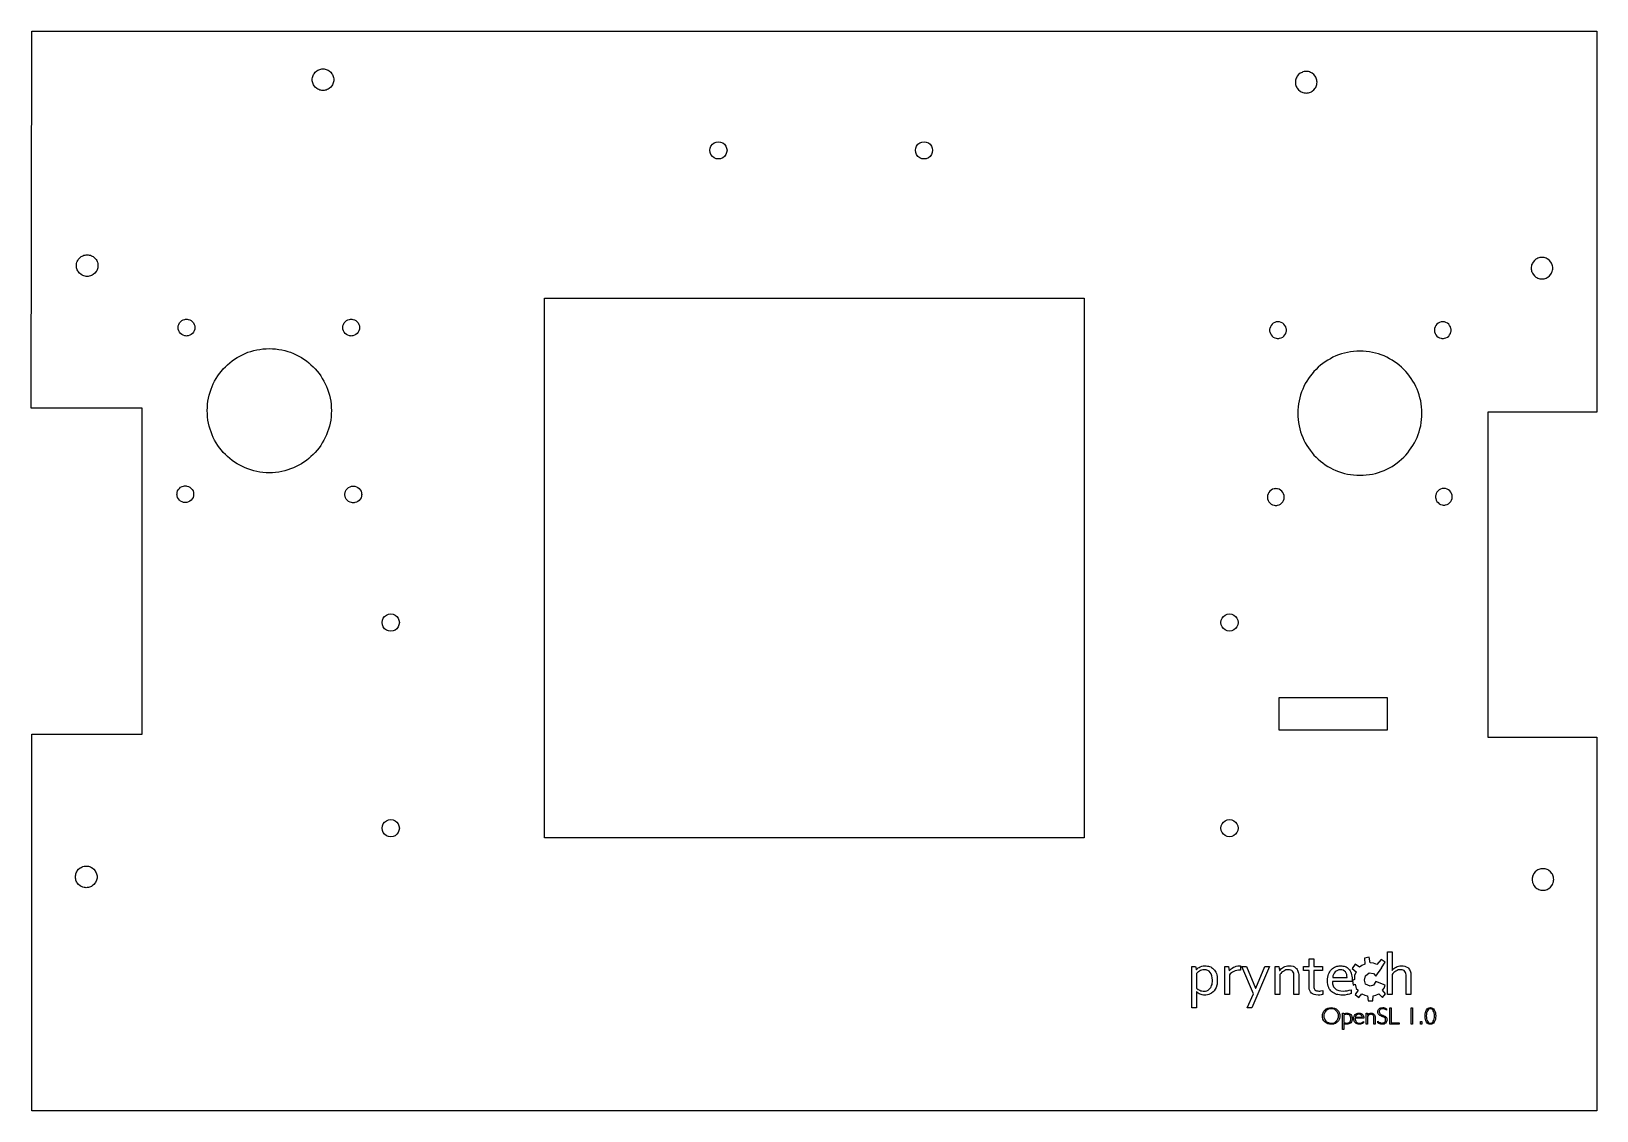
# Model space of a CAD drawing. Extents: x 0 to 290, y 0 to 200.
import ezdxf

# ---------------------------------------------------------------- set-up
doc = ezdxf.new("R2010")
doc.units = 0
doc.header["$MEASUREMENT"] = 0
doc.layers.add('LAY001', color=7, linetype='CONTINUOUS')
doc.layers.add('LAY002', color=1, linetype='CONTINUOUS')

msp = doc.modelspace()

# ---------------------------------------------------------------- linework, layer by layer
at = {"layer": 'LAY001', "color": 7}
for points in [[(0.075, 199.975), (290.075, 199.975), (290.075, 129.425), (269.925, 129.425), (269.925, 69.225), (290.075, 69.225), (290.075, 0), (0.075, 0), (0.075, 69.75), (20.55, 69.75), (20.55, 130.175), (0, 130.175)], [(56.05, 191), (56.05, 190.8), (56, 190.6), (55.95, 190.4), (55.9, 190.225), (55.8, 190.05), (55.7, 189.9), (55.475, 189.6), (55.175, 189.35), (55, 189.25), (54.825, 189.175), (54.65, 189.1), (54.45, 189.05), (54.25, 189.025), (54.05, 189), (53.85, 189.025), (53.65, 189.05), (53.45, 189.1), (53.275, 189.175), (53.1, 189.25), (52.925, 189.35), (52.625, 189.6), (52.4, 189.9), (52.3, 190.05), (52.2, 190.225), (52.15, 190.4), (52.1, 190.6), (52.05, 190.8), (52.05, 191), (52.05, 191.2), (52.1, 191.4), (52.15, 191.6), (52.2, 191.775), (52.3, 191.95), (52.4, 192.125), (52.625, 192.425), (52.925, 192.675), (53.1, 192.775), (53.275, 192.85), (53.45, 192.925), (53.65, 192.975), (53.85, 193), (54.05, 193), (54.25, 193), (54.45, 192.975), (54.65, 192.925), (54.825, 192.85), (55, 192.775), (55.175, 192.675), (55.475, 192.425), (55.7, 192.125), (55.8, 191.95), (55.9, 191.775), (55.95, 191.6), (56, 191.4), (56.05, 191.2)], [(236.25, 188.525), (236.45, 188.55), (236.65, 188.575), (236.85, 188.625), (237.025, 188.7), (237.2, 188.775), (237.375, 188.875), (237.65, 189.125), (237.9, 189.425), (238, 189.575), (238.1, 189.75), (238.15, 189.925), (238.2, 190.125), (238.225, 190.325), (238.25, 190.525), (238.225, 190.725), (238.2, 190.925), (238.15, 191.125), (238.1, 191.3), (238, 191.475), (237.9, 191.65), (237.65, 191.95), (237.375, 192.2), (237.2, 192.3), (237.025, 192.375), (236.85, 192.45), (236.65, 192.5), (236.45, 192.525), (236.25, 192.525), (236.05, 192.525), (235.85, 192.5), (235.65, 192.45), (235.475, 192.375), (235.3, 192.3), (235.125, 192.2), (234.825, 191.95), (234.6, 191.65), (234.5, 191.475), (234.4, 191.3), (234.325, 191.125), (234.275, 190.925), (234.25, 190.725), (234.25, 190.525), (234.25, 190.325), (234.275, 190.125), (234.325, 189.925), (234.4, 189.75), (234.5, 189.575), (234.6, 189.425), (234.825, 189.125), (235.125, 188.875), (235.3, 188.775), (235.475, 188.7), (235.65, 188.625), (235.85, 188.575), (236.05, 188.55)], [(128.925, 177.925), (128.85, 177.5), (128.7, 177.125), (128.45, 176.8), (128.125, 176.55), (127.725, 176.375), (127.325, 176.325), (126.925, 176.375), (126.525, 176.55), (126.2, 176.8), (125.95, 177.125), (125.8, 177.5), (125.75, 177.925), (125.8, 178.325), (125.95, 178.7), (126.2, 179.05), (126.525, 179.3), (126.925, 179.45), (127.325, 179.5), (127.725, 179.45), (128.125, 179.3), (128.45, 179.05), (128.7, 178.7), (128.85, 178.325)], [(166.55, 179.05), (166.8, 178.7), (166.95, 178.325), (167.025, 177.925), (166.95, 177.5), (166.8, 177.125), (166.55, 176.8), (166.225, 176.55), (165.825, 176.375), (165.425, 176.325), (165.025, 176.375), (164.625, 176.55), (164.3, 176.8), (164.05, 177.125), (163.9, 177.5), (163.85, 177.925), (163.9, 178.325), (164.05, 178.7), (164.3, 179.05), (164.625, 179.3), (165.025, 179.45), (165.425, 179.5), (165.825, 179.45), (166.225, 179.3)], [(10.35, 158.575), (10.55, 158.55), (10.75, 158.525), (10.95, 158.475), (11.125, 158.4), (11.3, 158.325), (11.475, 158.225), (11.775, 157.975), (12.025, 157.675), (12.125, 157.525), (12.2, 157.35), (12.275, 157.175), (12.325, 156.975), (12.35, 156.775), (12.35, 156.575), (12.35, 156.375), (12.325, 156.175), (12.275, 155.975), (12.2, 155.8), (12.125, 155.625), (12.025, 155.45), (11.775, 155.15), (11.475, 154.9), (11.3, 154.8), (11.125, 154.725), (10.95, 154.65), (10.75, 154.6), (10.55, 154.575), (10.35, 154.575), (10.15, 154.575), (9.95, 154.6), (9.75, 154.65), (9.575, 154.725), (9.4, 154.8), (9.25, 154.9), (8.95, 155.15), (8.7, 155.45), (8.6, 155.625), (8.525, 155.8), (8.45, 155.975), (8.4, 156.175), (8.375, 156.375), (8.35, 156.575), (8.375, 156.775), (8.4, 156.975), (8.45, 157.175), (8.525, 157.35), (8.6, 157.525), (8.7, 157.675), (8.95, 157.975), (9.25, 158.225), (9.4, 158.325), (9.575, 158.4), (9.75, 158.475), (9.95, 158.525), (10.15, 158.55)], [(277.95, 156.1), (277.95, 155.9), (277.975, 155.7), (278.025, 155.5), (278.1, 155.325), (278.175, 155.15), (278.275, 154.975), (278.525, 154.675), (278.825, 154.45), (278.975, 154.35), (279.15, 154.25), (279.35, 154.175), (279.525, 154.125), (279.725, 154.1), (279.95, 154.1), (280.15, 154.1), (280.35, 154.125), (280.525, 154.175), (280.725, 154.25), (280.9, 154.35), (281.05, 154.45), (281.35, 154.675), (281.6, 154.975), (281.7, 155.15), (281.775, 155.325), (281.85, 155.5), (281.9, 155.7), (281.925, 155.9), (281.95, 156.1), (281.925, 156.3), (281.9, 156.5), (281.85, 156.7), (281.775, 156.875), (281.7, 157.05), (281.6, 157.225), (281.35, 157.5), (281.05, 157.75), (280.9, 157.85), (280.725, 157.95), (280.525, 158), (280.35, 158.05), (280.15, 158.075), (279.95, 158.1), (279.725, 158.075), (279.525, 158.05), (279.35, 158), (279.15, 157.95), (278.975, 157.85), (278.825, 157.75), (278.525, 157.5), (278.275, 157.225), (278.175, 157.05), (278.1, 156.875), (278.025, 156.7), (277.975, 156.5), (277.95, 156.3)], [(95.1, 50.525), (95.1, 150.525), (195.1, 150.525), (195.1, 50.525)], [(27.2, 145.075), (27.2, 145.25), (27.225, 145.4), (27.325, 145.675), (27.45, 145.95), (27.65, 146.175), (27.875, 146.375), (28.15, 146.5), (28.425, 146.6), (28.6, 146.625), (28.75, 146.625), (28.9, 146.625), (29.05, 146.6), (29.35, 146.5), (29.625, 146.375), (29.85, 146.175), (30.025, 145.95), (30.175, 145.675), (30.275, 145.4), (30.3, 145.25), (30.3, 145.075), (30.3, 144.925), (30.275, 144.775), (30.175, 144.475), (30.025, 144.225), (29.85, 143.975), (29.625, 143.8), (29.35, 143.65), (29.05, 143.575), (28.9, 143.55), (28.75, 143.525), (28.6, 143.55), (28.425, 143.575), (28.15, 143.65), (27.875, 143.8), (27.65, 143.975), (27.45, 144.225), (27.325, 144.475), (27.225, 144.775), (27.2, 144.925)], [(57.725, 145.075), (57.725, 145.25), (57.75, 145.4), (57.85, 145.675), (58, 145.95), (58.175, 146.175), (58.4, 146.375), (58.675, 146.5), (58.95, 146.6), (59.125, 146.625), (59.275, 146.625), (59.425, 146.625), (59.575, 146.6), (59.875, 146.5), (60.15, 146.375), (60.375, 146.175), (60.55, 145.95), (60.7, 145.675), (60.8, 145.4), (60.825, 145.25), (60.825, 145.075), (60.825, 144.925), (60.8, 144.775), (60.7, 144.475), (60.55, 144.225), (60.375, 143.975), (60.15, 143.8), (59.875, 143.65), (59.575, 143.575), (59.425, 143.55), (59.275, 143.525), (59.125, 143.55), (58.95, 143.575), (58.675, 143.65), (58.4, 143.8), (58.175, 143.975), (58, 144.225), (57.85, 144.475), (57.75, 144.775), (57.725, 144.925)], [(232.575, 144.6), (232.575, 144.775), (232.55, 144.925), (232.45, 145.2), (232.3, 145.475), (232.125, 145.7), (231.9, 145.9), (231.625, 146.025), (231.325, 146.125), (231.175, 146.15), (231.025, 146.15), (230.875, 146.15), (230.7, 146.125), (230.425, 146.025), (230.15, 145.9), (229.925, 145.7), (229.75, 145.475), (229.6, 145.2), (229.5, 144.925), (229.475, 144.775), (229.475, 144.6), (229.475, 144.45), (229.5, 144.3), (229.6, 144), (229.75, 143.75), (229.925, 143.525), (230.15, 143.325), (230.425, 143.175), (230.7, 143.1), (230.875, 143.075), (231.025, 143.05), (231.175, 143.075), (231.325, 143.1), (231.625, 143.175), (231.9, 143.325), (232.125, 143.525), (232.3, 143.75), (232.45, 144), (232.55, 144.3), (232.575, 144.45)], [(261.55, 143.05), (261.7, 143.075), (261.85, 143.1), (262.15, 143.175), (262.425, 143.325), (262.65, 143.525), (262.825, 143.75), (262.975, 144), (263.075, 144.3), (263.1, 144.45), (263.1, 144.6), (263.1, 144.775), (263.075, 144.925), (262.975, 145.2), (262.825, 145.475), (262.65, 145.7), (262.425, 145.9), (262.15, 146.025), (261.85, 146.125), (261.7, 146.15), (261.55, 146.15), (261.4, 146.15), (261.225, 146.125), (260.95, 146.025), (260.675, 145.9), (260.45, 145.7), (260.275, 145.475), (260.125, 145.2), (260.025, 144.925), (260, 144.775), (260, 144.6), (260, 144.45), (260.025, 144.3), (260.125, 144), (260.275, 143.75), (260.45, 143.525), (260.675, 143.325), (260.95, 143.175), (261.225, 143.1), (261.4, 143.075)], [(32.6, 129.7), (32.625, 130.275), (32.65, 130.875), (32.725, 131.45), (32.825, 132), (32.95, 132.575), (33.125, 133.1), (33.3, 133.65), (33.5, 134.175), (33.725, 134.675), (33.975, 135.175), (34.275, 135.65), (34.575, 136.125), (34.875, 136.575), (35.225, 137), (35.575, 137.425), (35.975, 137.825), (36.375, 138.2), (36.775, 138.575), (37.225, 138.9), (37.675, 139.225), (38.125, 139.525), (38.625, 139.8), (39.125, 140.05), (39.625, 140.3), (40.15, 140.5), (40.675, 140.675), (41.225, 140.825), (41.775, 140.95), (42.35, 141.05), (42.925, 141.125), (43.5, 141.175), (44.1, 141.2), (44.7, 141.175), (45.275, 141.125), (45.85, 141.05), (46.425, 140.95), (46.975, 140.825), (47.525, 140.675), (48.05, 140.5), (48.575, 140.3), (49.075, 140.05), (49.575, 139.8), (50.075, 139.525), (50.525, 139.225), (50.975, 138.9), (51.425, 138.575), (51.825, 138.2), (52.225, 137.825), (52.625, 137.425), (52.975, 137), (53.325, 136.575), (53.625, 136.125), (53.925, 135.65), (54.225, 135.175), (54.475, 134.675), (54.7, 134.175), (54.9, 133.65), (55.075, 133.1), (55.25, 132.575), (55.375, 132), (55.475, 131.45), (55.55, 130.875), (55.575, 130.275), (55.6, 129.7), (55.575, 129.1), (55.55, 128.525), (55.475, 127.95), (55.375, 127.375), (55.25, 126.825), (55.075, 126.275), (54.9, 125.75), (54.7, 125.225), (54.475, 124.7), (54.225, 124.2), (53.925, 123.725), (53.625, 123.25), (53.325, 122.8), (52.975, 122.375), (52.625, 121.95), (52.225, 121.55), (51.825, 121.175), (51.425, 120.825), (50.975, 120.475), (50.525, 120.15), (50.075, 119.85), (49.575, 119.575), (49.075, 119.325), (48.575, 119.1), (48.05, 118.9), (47.525, 118.7), (46.975, 118.55), (46.425, 118.425), (45.85, 118.325), (45.275, 118.25), (44.7, 118.2), (44.1, 118.2), (43.5, 118.2), (42.925, 118.25), (42.35, 118.325), (41.775, 118.425), (41.225, 118.55), (40.675, 118.7), (40.15, 118.9), (39.625, 119.1), (39.125, 119.325), (38.625, 119.575), (38.125, 119.85), (37.675, 120.15), (37.225, 120.475), (36.775, 120.825), (36.375, 121.175), (35.975, 121.55), (35.575, 121.95), (35.225, 122.375), (34.875, 122.8), (34.575, 123.25), (34.275, 123.725), (33.975, 124.2), (33.725, 124.7), (33.5, 125.225), (33.3, 125.75), (33.125, 126.275), (32.95, 126.825), (32.825, 127.375), (32.725, 127.95), (32.65, 128.525), (32.625, 129.1)], [(246.2, 117.725), (246.8, 117.725), (247.375, 117.775), (247.95, 117.85), (248.525, 117.95), (249.075, 118.075), (249.625, 118.225), (250.15, 118.425), (250.675, 118.625), (251.175, 118.85), (251.675, 119.1), (252.15, 119.375), (252.625, 119.675), (253.075, 120), (253.5, 120.35), (253.925, 120.7), (254.325, 121.075), (254.7, 121.475), (255.075, 121.9), (255.4, 122.35), (255.725, 122.8), (256.025, 123.25), (256.3, 123.725), (256.55, 124.225), (256.8, 124.75), (257, 125.275), (257.175, 125.8), (257.325, 126.35), (257.475, 126.9), (257.575, 127.475), (257.625, 128.05), (257.675, 128.625), (257.7, 129.225), (257.675, 129.8), (257.625, 130.4), (257.575, 130.975), (257.475, 131.525), (257.325, 132.1), (257.175, 132.65), (257, 133.175), (256.8, 133.7), (256.55, 134.2), (256.3, 134.7), (256.025, 135.175), (255.725, 135.65), (255.4, 136.1), (255.075, 136.525), (254.7, 136.95), (254.325, 137.35), (253.925, 137.725), (253.5, 138.1), (253.075, 138.425), (252.625, 138.75), (252.15, 139.05), (251.675, 139.325), (251.175, 139.575), (250.675, 139.825), (250.15, 140.025), (249.625, 140.2), (249.075, 140.35), (248.525, 140.475), (247.95, 140.575), (247.375, 140.65), (246.8, 140.7), (246.2, 140.725), (245.6, 140.7), (245.025, 140.65), (244.45, 140.575), (243.875, 140.475), (243.325, 140.35), (242.775, 140.2), (242.25, 140.025), (241.725, 139.825), (241.2, 139.575), (240.725, 139.325), (240.225, 139.05), (239.775, 138.75), (239.325, 138.425), (238.875, 138.1), (238.45, 137.725), (238.075, 137.35), (237.675, 136.95), (237.325, 136.525), (236.975, 136.1), (236.65, 135.65), (236.35, 135.175), (236.075, 134.7), (235.825, 134.2), (235.6, 133.7), (235.4, 133.175), (235.2, 132.65), (235.05, 132.1), (234.925, 131.525), (234.825, 130.975), (234.75, 130.4), (234.7, 129.8), (234.7, 129.225), (234.7, 128.625), (234.75, 128.05), (234.825, 127.475), (234.925, 126.9), (235.05, 126.35), (235.2, 125.8), (235.4, 125.275), (235.6, 124.75), (235.825, 124.225), (236.075, 123.725), (236.35, 123.25), (236.65, 122.8), (236.975, 122.35), (237.325, 121.9), (237.675, 121.475), (238.075, 121.075), (238.45, 120.7), (238.875, 120.35), (239.325, 120), (239.775, 119.675), (240.225, 119.375), (240.725, 119.1), (241.2, 118.85), (241.725, 118.625), (242.25, 118.425), (242.775, 118.225), (243.325, 118.075), (243.875, 117.95), (244.45, 117.85), (245.025, 117.775), (245.6, 117.725)], [(30.075, 114.225), (30.075, 114.05), (30.05, 113.9), (29.975, 113.6), (29.825, 113.35), (29.625, 113.125), (29.4, 112.925), (29.15, 112.775), (28.85, 112.7), (28.7, 112.675), (28.525, 112.675), (28.375, 112.675), (28.225, 112.7), (27.925, 112.775), (27.675, 112.925), (27.45, 113.125), (27.25, 113.35), (27.1, 113.6), (27.025, 113.9), (27, 114.05), (26.975, 114.225), (27, 114.375), (27.025, 114.525), (27.1, 114.825), (27.25, 115.075), (27.45, 115.3), (27.675, 115.5), (27.925, 115.65), (28.225, 115.725), (28.375, 115.75), (28.525, 115.775), (28.7, 115.75), (28.85, 115.725), (29.15, 115.65), (29.4, 115.5), (29.625, 115.3), (29.825, 115.075), (29.975, 114.825), (30.05, 114.525), (30.075, 114.375)], [(59.675, 115.7), (59.825, 115.7), (59.975, 115.675), (60.275, 115.6), (60.525, 115.45), (60.775, 115.25), (60.95, 115.025), (61.1, 114.775), (61.175, 114.475), (61.2, 114.325), (61.225, 114.15), (61.2, 114), (61.175, 113.85), (61.1, 113.55), (60.95, 113.3), (60.775, 113.075), (60.525, 112.875), (60.275, 112.725), (59.975, 112.65), (59.825, 112.625), (59.675, 112.6), (59.5, 112.625), (59.35, 112.65), (59.075, 112.725), (58.8, 112.875), (58.575, 113.075), (58.375, 113.3), (58.25, 113.55), (58.15, 113.85), (58.125, 114), (58.125, 114.15), (58.125, 114.325), (58.15, 114.475), (58.25, 114.775), (58.375, 115.025), (58.575, 115.25), (58.8, 115.45), (59.075, 115.6), (59.35, 115.675), (59.5, 115.7)], [(230.625, 115.25), (230.475, 115.225), (230.325, 115.2), (230.025, 115.125), (229.75, 114.975), (229.525, 114.775), (229.35, 114.55), (229.2, 114.3), (229.1, 114), (229.075, 113.85), (229.075, 113.7), (229.075, 113.525), (229.1, 113.375), (229.2, 113.075), (229.35, 112.825), (229.525, 112.6), (229.75, 112.4), (230.025, 112.25), (230.325, 112.175), (230.475, 112.15), (230.625, 112.15), (230.775, 112.15), (230.95, 112.175), (231.225, 112.25), (231.5, 112.4), (231.725, 112.6), (231.925, 112.825), (232.05, 113.075), (232.15, 113.375), (232.175, 113.525), (232.175, 113.7), (232.175, 113.85), (232.15, 114), (232.05, 114.3), (231.925, 114.55), (231.725, 114.775), (231.5, 114.975), (231.225, 115.125), (230.95, 115.2), (230.775, 115.225)], [(261.75, 112.2), (261.925, 112.2), (262.075, 112.225), (262.375, 112.325), (262.625, 112.45), (262.85, 112.65), (263.05, 112.875), (263.175, 113.125), (263.275, 113.425), (263.3, 113.575), (263.3, 113.75), (263.3, 113.9), (263.275, 114.05), (263.175, 114.35), (263.05, 114.6), (262.85, 114.825), (262.625, 115.025), (262.375, 115.175), (262.075, 115.25), (261.925, 115.275), (261.75, 115.3), (261.6, 115.275), (261.45, 115.25), (261.15, 115.175), (260.9, 115.025), (260.675, 114.825), (260.475, 114.6), (260.325, 114.35), (260.25, 114.05), (260.225, 113.9), (260.2, 113.75), (260.225, 113.575), (260.25, 113.425), (260.325, 113.125), (260.475, 112.875), (260.675, 112.65), (260.9, 112.45), (261.15, 112.325), (261.45, 112.225), (261.6, 112.2)], [(65.475, 91.55), (65.8, 91.8), (66.2, 91.975), (66.6, 92.025), (67.025, 91.975), (67.4, 91.8), (67.725, 91.55), (67.975, 91.225), (68.125, 90.85), (68.2, 90.425), (68.125, 90.025), (67.975, 89.65), (67.725, 89.3), (67.4, 89.05), (67.025, 88.9), (66.6, 88.85), (66.2, 88.9), (65.8, 89.05), (65.475, 89.3), (65.225, 89.65), (65.075, 90.025), (65.025, 90.425), (65.075, 90.85), (65.225, 91.225)], [(220.9, 91.55), (221.25, 91.825), (221.625, 91.975), (222.025, 92.025), (222.45, 91.975), (222.825, 91.825), (223.15, 91.55), (223.4, 91.225), (223.575, 90.85), (223.625, 90.45), (223.575, 90.025), (223.4, 89.65), (223.15, 89.325), (222.825, 89.075), (222.45, 88.9), (222.025, 88.85), (221.625, 88.9), (221.25, 89.075), (220.9, 89.325), (220.65, 89.65), (220.5, 90.025), (220.45, 90.45), (220.5, 90.85), (220.65, 91.225)], [(231.25, 76.525), (251.25, 76.525), (251.25, 70.525), (231.25, 70.525)], [(66.6, 53.925), (67.025, 53.875), (67.4, 53.7), (67.725, 53.45), (67.975, 53.125), (68.125, 52.75), (68.2, 52.325), (68.125, 51.925), (67.975, 51.55), (67.725, 51.2), (67.4, 50.95), (67.025, 50.8), (66.6, 50.75), (66.2, 50.8), (65.8, 50.95), (65.475, 51.2), (65.225, 51.55), (65.075, 51.925), (65.025, 52.325), (65.075, 52.75), (65.225, 53.125), (65.475, 53.45), (65.8, 53.7), (66.2, 53.875)], [(222.025, 53.925), (222.45, 53.875), (222.825, 53.725), (223.15, 53.45), (223.4, 53.125), (223.575, 52.75), (223.625, 52.35), (223.575, 51.925), (223.4, 51.55), (223.15, 51.225), (222.825, 50.975), (222.45, 50.8), (222.025, 50.75), (221.625, 50.8), (221.25, 50.975), (220.9, 51.225), (220.65, 51.55), (220.5, 51.925), (220.45, 52.35), (220.5, 52.75), (220.65, 53.125), (220.9, 53.45), (221.25, 53.725), (221.625, 53.875)], [(10.175, 45.3), (10.375, 45.3), (10.575, 45.275), (10.775, 45.225), (10.95, 45.15), (11.125, 45.075), (11.3, 44.975), (11.6, 44.725), (11.825, 44.425), (11.925, 44.25), (12.025, 44.075), (12.1, 43.9), (12.15, 43.7), (12.175, 43.525), (12.175, 43.3), (12.175, 43.1), (12.15, 42.9), (12.1, 42.725), (12.025, 42.525), (11.925, 42.35), (11.825, 42.2), (11.6, 41.9), (11.3, 41.65), (11.125, 41.55), (10.95, 41.475), (10.775, 41.4), (10.575, 41.35), (10.375, 41.325), (10.175, 41.3), (9.975, 41.325), (9.775, 41.35), (9.575, 41.4), (9.4, 41.475), (9.225, 41.55), (9.05, 41.65), (8.775, 41.9), (8.525, 42.2), (8.425, 42.35), (8.325, 42.525), (8.275, 42.725), (8.225, 42.9), (8.2, 43.1), (8.175, 43.3), (8.2, 43.525), (8.225, 43.7), (8.275, 43.9), (8.325, 44.075), (8.425, 44.25), (8.525, 44.425), (8.775, 44.725), (9.05, 44.975), (9.225, 45.075), (9.4, 45.15), (9.575, 45.225), (9.775, 45.275), (9.975, 45.3)], [(280.125, 40.825), (280.325, 40.85), (280.525, 40.875), (280.7, 40.925), (280.9, 41), (281.075, 41.075), (281.225, 41.175), (281.525, 41.425), (281.775, 41.725), (281.875, 41.875), (281.95, 42.05), (282.025, 42.25), (282.075, 42.425), (282.1, 42.625), (282.125, 42.825), (282.1, 43.05), (282.075, 43.25), (282.025, 43.425), (281.95, 43.625), (281.875, 43.8), (281.775, 43.95), (281.525, 44.25), (281.225, 44.5), (281.075, 44.6), (280.9, 44.675), (280.7, 44.75), (280.525, 44.8), (280.325, 44.825), (280.125, 44.825), (279.9, 44.825), (279.725, 44.8), (279.525, 44.75), (279.35, 44.675), (279.175, 44.6), (279, 44.5), (278.7, 44.25), (278.45, 43.95), (278.35, 43.8), (278.275, 43.625), (278.2, 43.425), (278.15, 43.25), (278.125, 43.05), (278.125, 42.825), (278.125, 42.625), (278.15, 42.425), (278.2, 42.25), (278.275, 42.05), (278.35, 41.875), (278.45, 41.725), (278.7, 41.425), (279, 41.175), (279.175, 41.075), (279.35, 41), (279.525, 40.925), (279.725, 40.875), (279.9, 40.85)]]:
    msp.add_lwpolyline(points, close=True, dxfattribs=at)
at = {"layer": 'LAY002', "color": 1}
for points in [[(252.15, 21.55), (251.3, 21.55), (251.3, 29.425), (252.15, 29.425), (252.15, 26), (252.175, 26), (252.325, 26.175), (252.5, 26.35), (252.7, 26.475), (252.9, 26.6), (253.125, 26.7), (253.375, 26.775), (253.625, 26.825), (253.9, 26.85), (254.225, 26.825), (254.525, 26.775), (254.675, 26.725), (254.8, 26.65), (255.075, 26.5), (255.2, 26.375), (255.3, 26.25), (255.4, 26.1), (255.5, 25.925), (255.575, 25.725), (255.625, 25.525), (255.65, 25.275), (255.65, 25), (255.65, 21.55), (254.8, 21.55), (254.8, 24.875), (254.775, 25.15), (254.725, 25.425), (254.65, 25.625), (254.55, 25.8), (254.4, 25.95), (254.225, 26.05), (254, 26.1), (253.75, 26.125), (253.525, 26.1), (253.3, 26.075), (253.075, 26), (252.875, 25.875), (252.675, 25.75), (252.5, 25.6), (252.325, 25.425), (252.15, 25.225)], [(215.9, 26.125), (215.925, 26.125), (216, 26.225), (216.1, 26.325), (216.25, 26.45), (216.425, 26.55), (216.625, 26.675), (216.875, 26.75), (217.175, 26.825), (217.475, 26.85), (217.7, 26.825), (217.925, 26.8), (218.125, 26.775), (218.35, 26.7), (218.55, 26.625), (218.725, 26.5), (218.9, 26.375), (219.075, 26.225), (219.225, 26.05), (219.375, 25.875), (219.475, 25.65), (219.6, 25.4), (219.675, 25.15), (219.725, 24.85), (219.775, 24.525), (219.775, 24.2), (219.775, 23.925), (219.75, 23.675), (219.725, 23.45), (219.675, 23.225), (219.55, 22.85), (219.375, 22.5), (219.2, 22.225), (218.975, 22), (218.725, 21.8), (218.475, 21.65), (218.2, 21.55), (217.95, 21.475), (217.675, 21.425), (217.45, 21.425), (217.2, 21.425), (216.975, 21.45), (216.775, 21.5), (216.6, 21.575), (216.425, 21.65), (216.25, 21.75), (216.1, 21.875), (215.95, 22.025), (215.925, 22.025), (215.925, 19.025), (215.075, 19.025), (215.075, 26.7), (215.725, 26.7)], [(215.925, 25.425), (215.925, 22.725), (216.225, 22.475), (216.55, 22.3), (216.75, 22.225), (216.925, 22.175), (217.125, 22.15), (217.325, 22.125), (217.575, 22.15), (217.825, 22.225), (217.975, 22.275), (218.1, 22.35), (218.225, 22.425), (218.35, 22.55), (218.45, 22.675), (218.55, 22.825), (218.65, 22.975), (218.725, 23.175), (218.8, 23.375), (218.825, 23.625), (218.875, 23.875), (218.875, 24.175), (218.85, 24.6), (218.775, 25), (218.65, 25.325), (218.475, 25.6), (218.275, 25.825), (218, 26), (217.85, 26.05), (217.7, 26.1), (217.525, 26.125), (217.35, 26.125), (217.075, 26.1), (216.85, 26.05), (216.65, 25.975), (216.45, 25.875), (216.275, 25.75), (216.15, 25.65), (216.025, 25.525)], [(221.15, 26.7), (221.825, 26.7), (222, 25.9), (222, 25.9), (222.15, 26.075), (222.325, 26.275), (222.525, 26.425), (222.75, 26.575), (223, 26.675), (223.275, 26.775), (223.55, 26.825), (223.85, 26.85), (223.975, 26.85), (224.075, 26.825), (224.075, 26.025), (224, 26.025), (223.7, 26.025), (223.4, 25.975), (223.1, 25.9), (222.85, 25.8), (222.6, 25.675), (222.375, 25.525), (222.175, 25.35), (222.025, 25.15), (222.025, 21.55), (221.15, 21.55)], [(224.325, 26.725), (225.2, 26.725), (226.875, 22.675), (226.9, 22.675), (228.575, 26.725), (229.475, 26.725), (226.175, 19.025), (225.3, 19.025), (226.45, 21.65)], [(230.5, 26.7), (231.15, 26.7), (231.325, 26), (231.35, 26), (231.675, 26.325), (231.85, 26.475), (232.05, 26.6), (232.3, 26.7), (232.55, 26.775), (232.8, 26.825), (233.1, 26.85), (233.45, 26.825), (233.8, 26.75), (234.075, 26.625), (234.35, 26.425), (234.45, 26.325), (234.55, 26.175), (234.65, 26.025), (234.725, 25.875), (234.775, 25.675), (234.825, 25.475), (234.85, 25.25), (234.85, 25), (234.85, 21.55), (233.975, 21.55), (233.975, 24.875), (233.975, 25.175), (233.925, 25.45), (233.825, 25.65), (233.725, 25.825), (233.575, 25.95), (233.4, 26.05), (233.175, 26.1), (232.95, 26.125), (232.725, 26.1), (232.5, 26.075), (232.3, 26), (232.075, 25.875), (231.875, 25.75), (231.675, 25.6), (231.525, 25.425), (231.35, 25.225), (231.35, 21.55), (230.5, 21.55)], [(235.775, 26.7), (236.8, 26.7), (236.8, 28.125), (237.675, 28.125), (237.675, 26.7), (239.25, 26.7), (239.25, 26), (237.675, 26), (237.675, 22.975), (237.675, 22.8), (237.725, 22.65), (237.775, 22.5), (237.875, 22.375), (238.025, 22.275), (238.175, 22.2), (238.375, 22.175), (238.6, 22.15), (238.8, 22.15), (238.975, 22.175), (239.325, 22.25), (239.325, 21.55), (239.2, 21.5), (239, 21.45), (238.75, 21.425), (238.45, 21.425), (238.05, 21.45), (237.725, 21.525), (237.425, 21.625), (237.2, 21.8), (237.025, 22), (236.9, 22.25), (236.825, 22.525), (236.8, 22.85), (236.8, 26), (235.775, 26)], [(240.4, 25.275), (240.5, 25.525), (240.625, 25.75), (240.775, 25.975), (240.925, 26.15), (241.1, 26.325), (241.3, 26.45), (241.5, 26.575), (241.7, 26.675), (241.925, 26.75), (242.15, 26.8), (242.375, 26.825), (242.625, 26.85), (242.85, 26.825), (243.05, 26.8), (243.25, 26.775), (243.45, 26.7), (243.65, 26.625), (243.825, 26.525), (243.975, 26.4), (244.125, 26.25), (244.275, 26.075), (244.4, 25.9), (244.5, 25.675), (244.575, 25.45), (244.65, 25.2), (244.7, 24.9), (244.75, 24.6), (244.75, 24.275), (244.75, 24.175), (244.75, 24.1), (244.75, 24.025), (244.75, 23.95), (241.1, 23.95), (241.1, 23.725), (241.125, 23.5), (241.175, 23.3), (241.25, 23.125), (241.325, 22.95), (241.425, 22.8), (241.55, 22.675), (241.675, 22.55), (241.8, 22.45), (241.95, 22.375), (242.3, 22.25), (242.675, 22.175), (243.075, 22.15), (243.475, 22.175), (243.85, 22.225), (244.2, 22.3), (244.55, 22.4), (244.55, 21.7), (244.4, 21.65), (244.25, 21.575), (244.05, 21.525), (243.85, 21.5), (243.425, 21.425), (242.95, 21.425), (242.675, 21.425), (242.4, 21.45), (242.125, 21.5), (241.875, 21.55), (241.625, 21.625), (241.4, 21.75), (241.2, 21.875), (241, 22), (240.825, 22.175), (240.675, 22.375), (240.525, 22.6), (240.425, 22.825), (240.325, 23.1), (240.25, 23.4), (240.2, 23.725), (240.2, 24.05), (240.2, 24.4), (240.25, 24.725), (240.325, 25.025)], [(241.275, 25.25), (241.2, 24.975), (241.15, 24.675), (243.825, 24.675), (243.8, 24.975), (243.75, 25.25), (243.65, 25.5), (243.5, 25.7), (243.325, 25.875), (243.125, 26.025), (242.875, 26.1), (242.6, 26.125), (242.3, 26.1), (242.025, 26), (241.8, 25.875), (241.6, 25.7), (241.425, 25.5)], [(244.775, 26.35), (245.475, 25.75), (245.225, 25.075), (245.175, 24.3), (244.8, 24.1), (244.975, 23.275), (245.3, 23.425), (245.525, 22.65), (245.875, 22.3), (245.3, 21.525), (246, 21), (246.55, 21.675), (247.125, 21.375), (247.6, 21.25), (247.7, 20.375), (248.575, 20.35), (248.675, 21.3), (249.125, 21.375), (249.675, 21.625), (250.375, 21), (250.95, 21.625), (250.375, 22.3), (250.7, 22.725), (250.875, 23.275), (249.15, 23.925), (248.725, 23.275), (248.1, 23.075), (247.225, 23.425), (247.025, 24.175), (247.225, 25), (247.9, 25.55), (248.725, 25.4), (249.15, 24.9), (250.275, 26.475), (250.175, 26.45), (250.85, 27.525), (250.15, 28), (249.35, 27.1), (248.7, 27.325), (248.125, 27.375), (247.925, 28.425), (247.05, 28.25), (247.1, 27.15), (246.525, 26.9), (246.1, 26.575), (245.325, 27.15)], [(242.5, 17.55), (242.475, 17.325), (242.425, 17.1), (242.35, 16.875), (242.225, 16.675), (242.1, 16.525), (241.975, 16.4), (241.8, 16.275), (241.65, 16.175), (241.45, 16.1), (241.275, 16.025), (241.075, 16), (240.875, 16), (240.55, 16.025), (240.25, 16.1), (239.95, 16.25), (239.725, 16.45), (239.5, 16.675), (239.35, 16.95), (239.3, 17.1), (239.275, 17.25), (239.25, 17.4), (239.25, 17.575), (239.25, 17.725), (239.275, 17.875), (239.3, 18), (239.375, 18.15), (239.525, 18.425), (239.725, 18.65), (239.975, 18.85), (240.25, 19), (240.55, 19.075), (240.875, 19.1), (241.2, 19.075), (241.5, 19), (241.775, 18.85), (242.025, 18.65), (242.225, 18.425), (242.375, 18.15), (242.475, 17.85), (242.5, 17.7)], [(242.225, 17.55), (242.2, 17.825), (242.125, 18.075), (242, 18.3), (241.825, 18.5), (241.625, 18.675), (241.4, 18.8), (241.125, 18.875), (240.875, 18.9), (240.6, 18.875), (240.35, 18.8), (240.125, 18.675), (239.9, 18.5), (239.75, 18.3), (239.625, 18.075), (239.525, 17.825), (239.5, 17.55), (239.525, 17.3), (239.625, 17.05), (239.75, 16.8), (239.9, 16.6), (240.1, 16.425), (240.35, 16.325), (240.6, 16.225), (240.875, 16.2), (241.15, 16.225), (241.4, 16.3), (241.625, 16.425), (241.825, 16.6), (242, 16.8), (242.125, 17.025), (242.2, 17.3)], [(243.45, 18.025), (243.6, 18.075), (243.775, 18.075), (243.975, 18.05), (244.175, 18), (244.35, 17.925), (244.5, 17.8), (244.625, 17.65), (244.7, 17.45), (244.75, 17.275), (244.775, 17.05), (244.75, 16.825), (244.7, 16.625), (244.625, 16.45), (244.5, 16.3), (244.35, 16.175), (244.175, 16.075), (243.975, 16.025), (243.775, 16), (243.6, 16.025), (243.45, 16.05), (243.325, 16.1), (243.2, 16.2), (243.2, 15.05), (242.975, 15.05), (242.975, 18.05), (243.2, 18.05), (243.2, 17.9), (243.325, 17.975)], [(243.75, 17.875), (243.575, 17.85), (243.45, 17.825), (243.3, 17.75), (243.2, 17.65), (243.2, 16.425), (243.3, 16.325), (243.45, 16.25), (243.575, 16.225), (243.75, 16.2), (243.9, 16.225), (244.05, 16.25), (244.2, 16.325), (244.3, 16.425), (244.4, 16.55), (244.475, 16.7), (244.5, 16.85), (244.525, 17.05), (244.5, 17.225), (244.475, 17.375), (244.4, 17.525), (244.3, 17.65), (244.2, 17.75), (244.05, 17.825), (243.9, 17.85)], [(246.025, 18.075), (246.225, 18.05), (246.4, 18), (246.55, 17.925), (246.675, 17.825), (246.775, 17.675), (246.85, 17.5), (246.9, 17.325), (246.925, 17.125), (246.925, 17.125), (245.325, 17.125), (245.325, 17.1), (245.325, 16.9), (245.375, 16.75), (245.425, 16.6), (245.525, 16.45), (245.65, 16.35), (245.775, 16.275), (245.925, 16.225), (246.075, 16.225), (246.275, 16.225), (246.475, 16.3), (246.675, 16.375), (246.875, 16.5), (246.875, 16.275), (246.675, 16.15), (246.475, 16.075), (246.3, 16.025), (246.1, 16), (245.875, 16.025), (245.675, 16.075), (245.5, 16.175), (245.35, 16.3), (245.225, 16.45), (245.15, 16.625), (245.1, 16.85), (245.075, 17.075), (245.1, 17.3), (245.15, 17.475), (245.225, 17.65), (245.325, 17.8), (245.475, 17.925), (245.65, 18), (245.825, 18.05)], [(245.35, 17.3), (246.65, 17.3), (246.625, 17.425), (246.575, 17.55), (246.525, 17.65), (246.425, 17.725), (246.35, 17.8), (246.25, 17.85), (246.125, 17.875), (246, 17.875), (245.9, 17.875), (245.775, 17.85), (245.675, 17.8), (245.575, 17.725), (245.475, 17.625), (245.425, 17.55), (245.375, 17.425)], [(247.35, 18.05), (247.575, 18.05), (247.575, 17.725), (247.75, 17.875), (247.925, 17.975), (248.1, 18.05), (248.3, 18.075), (248.475, 18.05), (248.6, 18.025), (248.725, 17.95), (248.825, 17.85), (248.925, 17.75), (248.975, 17.6), (249, 17.45), (249.025, 17.25), (249.025, 16.05), (248.8, 16.05), (248.8, 17.15), (248.8, 17.325), (248.775, 17.475), (248.725, 17.6), (248.675, 17.7), (248.6, 17.775), (248.5, 17.825), (248.4, 17.85), (248.275, 17.875), (248.075, 17.85), (247.9, 17.775), (247.725, 17.625), (247.575, 17.45), (247.575, 16.05), (247.35, 16.05)], [(249.5, 18.3), (249.525, 18.475), (249.575, 18.625), (249.65, 18.75), (249.75, 18.875), (249.9, 18.975), (250.05, 19.05), (250.225, 19.075), (250.425, 19.1), (250.6, 19.1), (250.775, 19.05), (250.95, 19), (251.125, 18.9), (251.125, 18.625), (250.925, 18.75), (250.75, 18.825), (250.575, 18.875), (250.4, 18.875), (250.275, 18.875), (250.15, 18.85), (250.05, 18.8), (249.95, 18.725), (249.875, 18.625), (249.8, 18.55), (249.775, 18.425), (249.75, 18.325), (249.8, 18.125), (249.875, 18), (249.95, 17.925), (250.05, 17.85), (250.2, 17.775), (250.375, 17.7), (250.45, 17.675), (250.65, 17.6), (250.8, 17.525), (250.925, 17.425), (251.025, 17.35), (251.1, 17.25), (251.175, 17.125), (251.2, 16.975), (251.225, 16.825), (251.2, 16.65), (251.15, 16.5), (251.075, 16.35), (250.975, 16.225), (250.825, 16.125), (250.675, 16.05), (250.5, 16.025), (250.3, 16), (250.1, 16.025), (249.9, 16.075), (249.7, 16.15), (249.5, 16.275), (249.5, 16.575), (249.725, 16.425), (249.925, 16.325), (250.1, 16.25), (250.3, 16.225), (250.45, 16.25), (250.575, 16.275), (250.675, 16.325), (250.775, 16.4), (250.85, 16.475), (250.925, 16.575), (250.95, 16.7), (250.95, 16.825), (250.925, 17.025), (250.85, 17.175), (250.75, 17.25), (250.65, 17.325), (250.475, 17.4), (250.275, 17.475), (250.075, 17.575), (249.9, 17.65), (249.775, 17.75), (249.675, 17.85), (249.6, 17.925), (249.55, 18.05), (249.525, 18.175)], [(251.75, 19.075), (252, 19.075), (252, 16.25), (253.475, 16.25), (253.475, 16.05), (251.75, 16.05)], [(255.7, 19.075), (255.925, 19.075), (255.925, 16.05), (255.7, 16.05)], [(258.525, 18.7), (258.675, 18.875), (258.85, 19), (259.05, 19.075), (259.25, 19.1), (259.475, 19.075), (259.65, 19), (259.825, 18.875), (259.975, 18.7), (260.1, 18.45), (260.175, 18.2), (260.225, 17.9), (260.25, 17.55), (260.225, 17.2), (260.175, 16.9), (260.1, 16.65), (259.975, 16.4), (259.825, 16.225), (259.65, 16.1), (259.475, 16.025), (259.25, 16), (259.05, 16.025), (258.85, 16.1), (258.675, 16.225), (258.525, 16.4), (258.425, 16.65), (258.325, 16.9), (258.275, 17.2), (258.275, 17.55), (258.275, 17.9), (258.325, 18.2), (258.425, 18.45)], [(259.25, 18.9), (259.1, 18.875), (258.95, 18.8), (258.825, 18.675), (258.7, 18.525), (258.625, 18.325), (258.55, 18.1), (258.525, 17.85), (258.5, 17.55), (258.525, 17.25), (258.55, 17), (258.625, 16.775), (258.7, 16.575), (258.825, 16.425), (258.95, 16.3), (259.1, 16.225), (259.25, 16.225), (259.425, 16.225), (259.55, 16.3), (259.7, 16.425), (259.8, 16.575), (259.875, 16.775), (259.95, 17), (260, 17.25), (260, 17.55), (260, 17.85), (259.95, 18.1), (259.875, 18.325), (259.8, 18.525), (259.7, 18.675), (259.55, 18.8), (259.425, 18.875)], [(257.7, 16.5), (257.7, 16.05), (257.4, 16.05), (257.4, 16.5)]]:
    msp.add_lwpolyline(points, close=True, dxfattribs=at)

doc.saveas('drawing.dxf')
